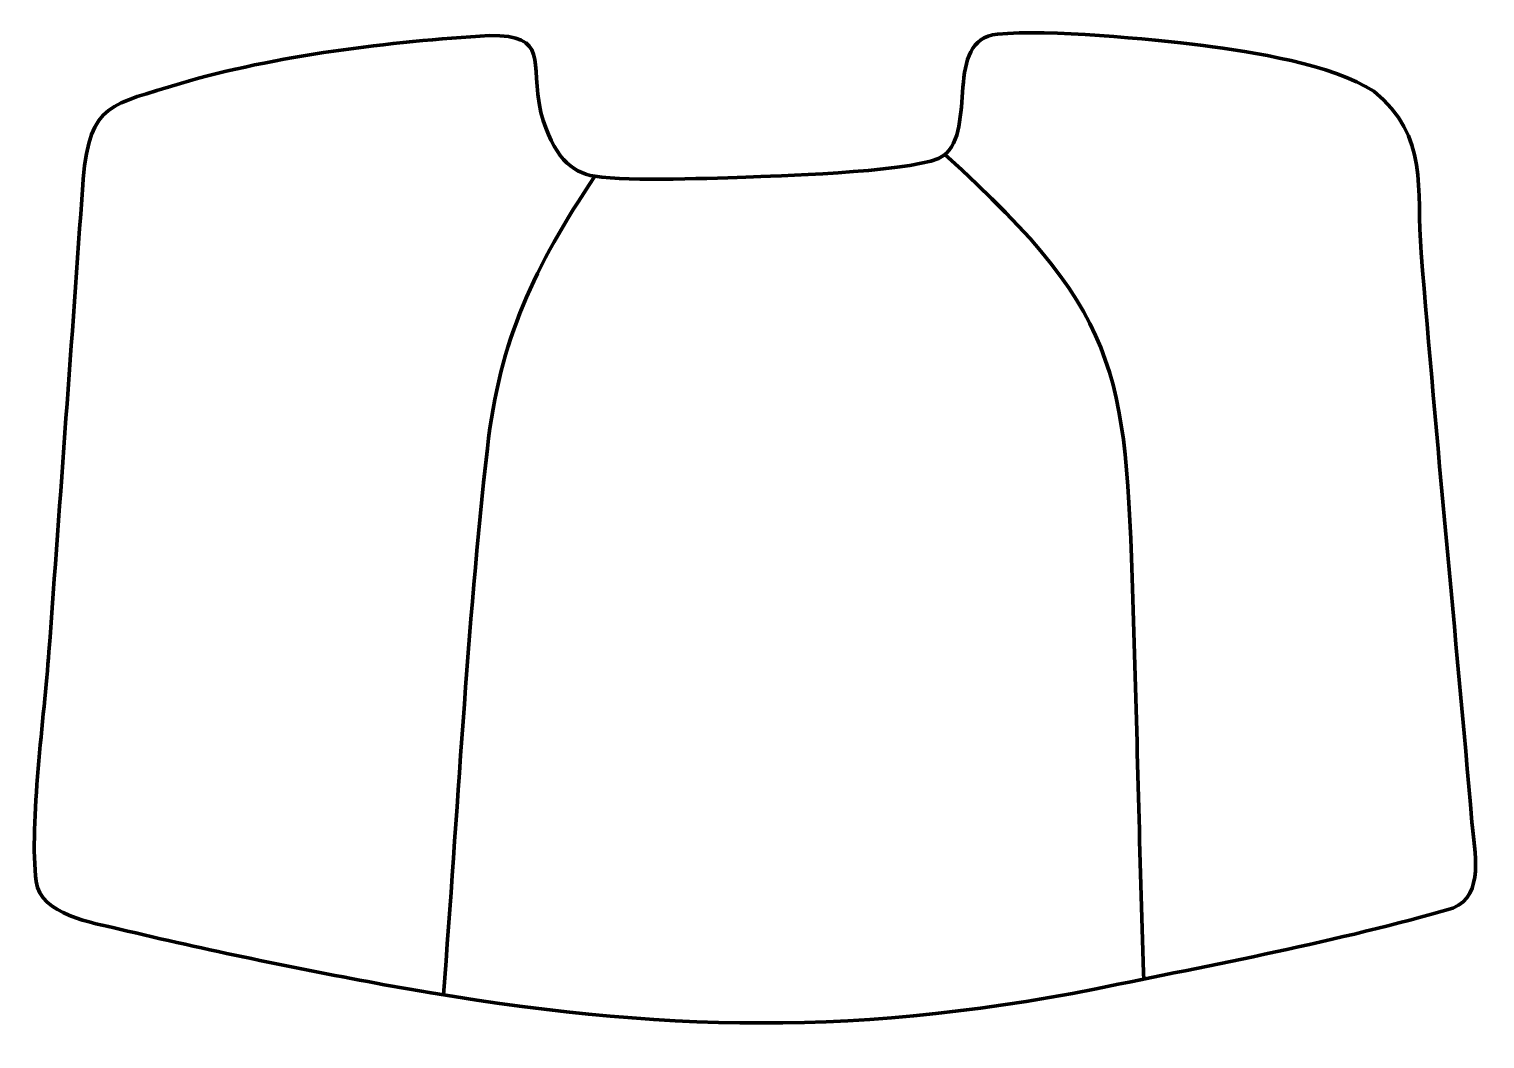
# Model space of a CAD drawing. Header units: millimetres. Extents: x -704 to -325, y 363 to 625.
import ezdxf

# ---------------------------------------------------------------- set-up
doc = ezdxf.new("R2010")
doc.units = ezdxf.units.MM
doc.header["$MEASUREMENT"] = 0
doc.layers.add('layer 2', color=7, linetype='Continuous')
doc.layers.add('layer 3', color=7, linetype='Continuous')

msp = doc.modelspace()

# ---------------------------------------------------------------- linework, layer by layer
at = {"layer": 'layer 2', "color": 140, "lineweight": 158}
for points, knots in [([(-465.2048, 592.5515), (-417.3011, 549.3305), (-418.1828, 533.8856), (-416.1391, 471.1961), (-416.1391, 471.1961), (-415.145, 440.7014), (-414.5534, 410.1953), (-413.5274, 379.7012), (-413.5274, 379.7012), (-413.5274, 379.7012), (-413.4732, 378.0918), (-413.4732, 378.0918)], [0, 0, 0, 0, 0.25, 0.25, 0.25, 0.25, 0.5, 0.5, 0.5, 0.5, 1, 1, 1, 1]), ([(-595.7362, 373.9785), (-591.9571, 421.2153), (-589.6335, 469.0843), (-584.2864, 516.1221), (-584.2864, 516.1221), (-581.032, 544.7509), (-572.0443, 563.2283), (-556.3504, 586.8918)], [0, 0, 0, 0, 0.33333333, 0.33333333, 0.33333333, 0.33333333, 1, 1, 1, 1])]:
    msp.add_open_spline(points, degree=3, knots=knots, dxfattribs=at)
at = {"layer": 'layer 3', "color": 242, "lineweight": 158}
msp.add_open_spline([(-689.4629, 586.1585), (-687.7659, 606.299), (-682.0249, 605.3731), (-664.1082, 611.0666), (-664.1082, 611.0666), (-639.7331, 618.2903), (-609.2269, 622.0128), (-583.7883, 623.5139), (-583.7883, 623.5139), (-568.0394, 623.5327), (-573.2645, 617.0228), (-570.3717, 603.4607), (-570.3717, 603.4607), (-567.0901, 591.9721), (-562.6445, 588.0481), (-556.3504, 586.8918), (-556.3504, 586.8918), (-547.0351, 585.4518), (-524.9129, 586.4206), (-515.0647, 586.7796), (-515.0647, 586.7796), (-506.3123, 587.0974), (-470.9509, 588.1727), (-465.5605, 592.2648), (-465.5605, 592.2648), (-456.5921, 599.0731), (-465.7834, 622.4562), (-451.5515, 623.8403), (-451.5515, 623.8403), (-437.8744, 625.1705), (-412.2469, 622.6322), (-398.0542, 620.915), (-398.0542, 620.915), (-385.3006, 619.2722), (-364.5238, 615.9976), (-353.6333, 609.0264), (-353.6333, 609.0264), (-339.0878, 597.1294), (-342.6203, 583.9156), (-341.2857, 566.9789), (-341.2857, 566.9789), (-337.2977, 517.6425), (-332.3339, 468.2495), (-328.0639, 418.8896), (-328.0639, 418.8896), (-327.4078, 411.3047), (-324.7028, 400.026), (-333.0124, 396.5721), (-333.0124, 396.5721), (-362.6412, 387.9149), (-395.463, 381.8457), (-425.8539, 375.5608), (-425.8539, 375.5608), (-491.7641, 362.5443), (-545.4008, 364.6134), (-611.1023, 376.6416), (-611.1023, 376.6416), (-633.89, 380.7995), (-657.4998, 385.7042), (-680.0277, 391.0915), (-680.0277, 391.0915), (-686.963, 392.7132), (-700.538, 394.8527), (-701.7179, 403.4564), (-701.7179, 403.4564), (-703.5291, 418.7188), (-699.5697, 446.6077), (-698.3618, 463.2298), (-698.3618, 463.2298), (-695.4205, 503.7051), (-692.4225, 544.1776), (-689.5686, 584.659), (-689.5686, 584.659), (-689.5686, 584.659), (-689.4629, 586.1585), (-689.4629, 586.1585)], degree=3, knots=[0, 0, 0, 0, 0.05, 0.05, 0.05, 0.05, 0.1, 0.1, 0.1, 0.1, 0.15, 0.15, 0.15, 0.15, 0.2, 0.2, 0.2, 0.2, 0.25, 0.25, 0.25, 0.25, 0.3, 0.3, 0.3, 0.3, 0.35, 0.35, 0.35, 0.35, 0.4, 0.4, 0.4, 0.4, 0.45, 0.45, 0.45, 0.45, 0.5, 0.5, 0.5, 0.5, 0.55, 0.55, 0.55, 0.55, 0.6, 0.6, 0.6, 0.6, 0.65, 0.65, 0.65, 0.65, 0.7, 0.7, 0.7, 0.7, 0.75, 0.75, 0.75, 0.75, 0.8, 0.8, 0.8, 0.8, 0.85, 0.85, 0.85, 0.85, 0.9, 0.9, 0.9, 0.9, 1, 1, 1, 1], dxfattribs=at)

doc.saveas('drawing.dxf')
